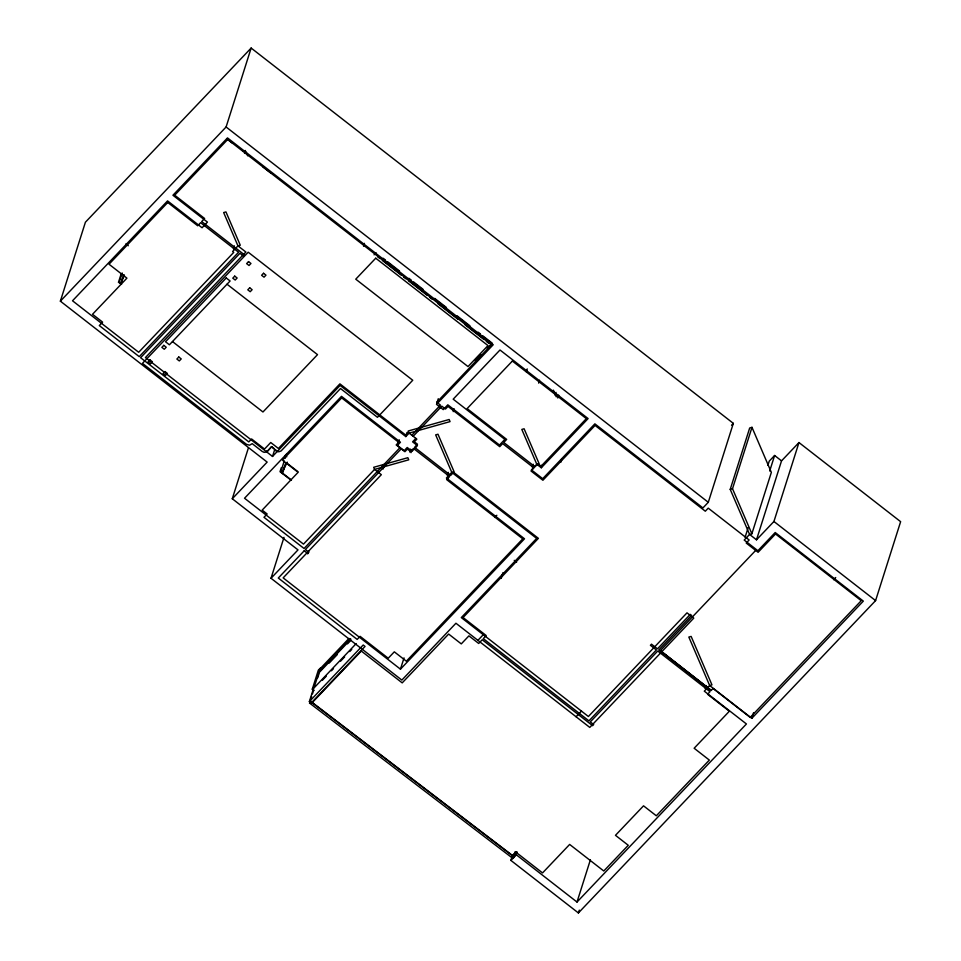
<?xml version="1.0" encoding="UTF-8"?>
<svg xmlns="http://www.w3.org/2000/svg" width="961" height="961" viewBox="0 0 961 961"><rect width="100%" height="100%" fill="white"/><g stroke="black" fill="none" stroke-linecap="round" stroke-linejoin="round"><path stroke-width="1.44" d="M415.885 438.372L412.581 441.844L417.434 445.628L412.065 451.274L407.212 447.49L404.197 450.661L397.422 445.399L400.449 442.228L341.491 396.34L244.538 498.242L303.496 544.118L374.574 469.412L408.761 459.814L407.848 457.7L373.673 467.298L374.574 469.412L381.337 474.686L283.159 577.873L400.449 669.168L524.514 538.797L446.409 478.001L451.778 472.356L454.085 471.707L437.976 434.228L435.669 434.877L451.778 472.356L536.646 538.412L461.304 617.599L588.384 716.498L687.007 612.842L693.77 618.115L589.778 727.417L455.934 623.245L401.854 680.088L271.014 578.258L298.006 549.896L232.286 498.747L267.146 462.097L60.375 301.165L85.409 222.219L251.145 48.05L733.339 423.357L708.293 502.291L702.923 507.937L594.871 423.849L542.701 478.686L531.409 469.893L536.779 464.247L539.085 463.598L524.105 428.774L521.811 429.423L536.779 464.247L541.307 467.767L588.108 418.576L499.984 349.996L453.184 399.175L504.861 439.405L499.492 445.051L447.814 404.821L443.249 409.614L436.486 404.353L493.221 344.723L227.493 137.903L172.932 195.251L207.444 222.111L202.074 227.757L167.562 200.897L72.519 300.781L138.684 352.279L233.727 252.395L232.598 251.518L237.968 245.872L240.274 245.223L225.955 211.913L223.649 212.561L237.968 245.872L245.86 252.01L145.447 357.552L272.516 456.451L340.098 385.433L405.818 436.582L409.122 433.111L450.06 421.615L449.147 419.501L408.209 430.996L409.122 433.111M118.479 282.306L121.05 274.209M122.203 272.996L119.2 282.438L121.566 284.288M120.906 284.18L123.897 274.738M60.375 301.165L226.099 126.984L251.145 48.05M244.526 153.376L245.427 150.517L243.133 151.165M233.487 248.695L234.388 245.884M232.286 498.747L248.382 447.994M271.531 446.613L276.72 451.298L278.834 451.79L281.08 450.961L340.506 388.532L377.481 417.314L412.737 380.256L248.214 252.214L142.456 363.366L246.484 444.342L249.572 445.207L252.202 443.658L262.209 451.454C266.197 454.565 269.092 448.787 271.531 446.613L274.39 448.835M266.641 451.91L267.11 451.129M266.93 451.718L267.386 450.937M267.206 451.526L267.626 450.709M272.516 456.451L274.762 449.412M276.107 450.901L276.3 450.325L277.044 451.454M281.309 467.659L280.023 471.707L290.702 479.875M284.228 460.98L280.804 471.779L291.447 480.068M285.081 458.289L286.366 454.241M282.438 473.581L285.873 462.794M363.546 246.172L364.447 243.361M271.014 578.258L283.988 537.379M307.736 553.812L308.625 551.037M312.289 689.217L318.319 670.213L320.241 668.195L314.211 687.199L312.289 689.217L313.899 690.466M309.37 701.59L363.198 645.011L365.048 646.441L311.208 703.02L309.37 701.59L313.538 688.424L356.195 643.594M383.127 469.04L384.028 466.229M516.033 851.638L514.363 856.9L512.922 858.449L309.562 703.08L311.652 696.497M312.481 693.866L313.742 689.926M317.695 677.817L319.016 673.649M397.422 445.399L399.211 439.766M405.818 436.582L407.164 432.354M409.662 451.994L410.563 449.135M411.02 452.679L411.921 449.82M436.931 402.935L438.276 398.707M453.22 411.62L454.133 408.761M447.297 475.178L448.198 472.368M400.449 669.168L404.028 657.889M526.328 371.751L527.229 368.928M538.604 383.091L539.505 380.232M532.298 467.082L533.199 464.259M555.11 395.187L555.999 392.364M557.8 397.998L558.689 395.175M501.174 578.318L502.963 572.672M541.307 467.767L542.196 464.956M560.792 462.289L561.692 459.478M517.15 851.927L516.249 854.749L577.008 902.043L746.433 723.969L704.293 691.163L709.662 685.517L711.957 684.869L691.139 636.422L688.833 637.059L709.662 685.517L751.814 718.323L863.326 601.118L775.203 532.526L757.893 550.725L744.198 540.07L749.58 534.424L751.874 533.775L771.347 472.38L751.982 427.333L749.688 427.981L730.216 489.377L749.58 534.424L756.499 539.818L781.533 460.872L798.975 442.553L900.625 521.679L875.591 600.613L578.402 912.95L510.88 860.395L512.225 856.167M513.751 855.819L515 851.866M577.008 902.043L590.414 859.747M578.402 912.95L579.291 910.127M751.874 533.775L732.51 488.729L751.982 427.333M745.099 537.247L748.223 527.385M767.899 465.364L769.244 461.136L774.614 455.49L781.533 460.872M769.701 470.998L774.614 455.49M705.182 688.352L706.083 685.529M756.499 539.818L773.929 521.487L798.975 442.553M751.814 718.323L753.592 712.69M121.723 279.903L123.645 275.975M120.654 283.051L124.437 275.314M283.267 469.304L286.462 462.758L297.886 471.647M282.198 472.452L287.231 462.133M309.562 703.08L311.016 701.53L514.363 856.9M374.081 254.833L376.063 252.743M267.434 451.298L271.338 447.189M475.287 360.916L481.257 354.645M487.227 348.362L492.2 343.137L482.818 335.833M411.813 435.237L440.462 405.122L436.787 402.251L491.467 344.783L227.697 139.477L174.686 195.191L204.609 218.483L201.69 221.559L244.394 254.797L243.313 255.926L239.938 253.296L140.594 357.708L248.791 441.916L251.602 438.973L264.527 449.039L270.738 442.504L278.414 448.475L339.906 383.859L405.614 435.009L408.125 432.366L416.846 439.153L414.335 441.796L417.494 444.246L414.575 447.321L450.661 475.419L453.592 472.344L538.4 538.352L463.058 617.539L486.218 635.557L483.299 638.633L588.937 720.858L656.399 649.96L650.417 645.299L651.486 644.17L657.48 648.831L690.25 614.391L691.608 615.436L658.826 649.888L711.092 690.563L660.339 650.621L755.67 550.425M413.158 436.294L441.82 406.167L445.508 409.038L448.006 406.407L499.744 446.673L502.663 443.598L533.944 467.935L531.025 471.01L542.905 480.26L595.075 425.423L705.314 511.216L708.233 508.141L749.136 539.986L746.216 543.061L758.097 552.299L775.527 533.98L861.248 600.697L750.205 717.399L713.062 688.484L711.32 690.31L660.339 650.621M319.52 669.397L348.975 638.428M319.797 670.658L350.272 638.633M319.46 672.256L350.945 639.161M329.179 663.102L337.299 654.561M347.462 643.882L350.513 640.687M322.295 680.376L326.356 676.112M331.437 670.778L333.467 668.64M340.578 661.168L344.639 656.892M349.72 651.558L351.75 649.42M494.759 517.438L496.825 515.264M477.917 640.338L483.287 634.692M731.537 425.242L733.339 423.357M576.083 716.75L581.465 711.104M510.88 860.395L516.249 854.749M833.643 579.699L835.71 577.525M730.216 489.377L732.51 488.729M773.929 521.487L875.591 600.613M226.099 126.984L708.293 502.291M383.103 258.221L385.457 260.047M387.8 261.873L399.524 271.002M408.918 278.306L411.26 280.131M413.602 281.957L422.996 289.261M434.72 298.39L446.457 307.52M457.016 315.737L469.917 325.791M478.134 332.182L480.476 334.008M226.736 138.696L232.478 143.177M263.014 166.938L270.906 173.076M377.649 256.767L380.015 258.605M382.37 260.455L401.278 275.17M403.644 277.008L406.01 278.846M408.377 280.684L427.285 295.399M429.639 297.237L432.006 299.087M437.916 303.676L458.001 319.316M465.1 324.842L484.008 339.557M486.362 341.395L488.729 343.233M227.024 284.216L317.514 354.645L262.966 411.981L172.475 341.551M125.915 243.914L128.269 245.752M514.243 560.359L516.61 562.209M118.515 282.186L120.882 284.036M285.165 455.514L286.774 456.763M553.38 390.154L556.251 396.845M246.004 151.85L247.722 155.85M167.755 202.471L109.013 264.215L126.912 278.137L92.52 314.283L102.599 322.127L99.307 325.575L139.237 356.651L238.58 252.238L200.609 222.688L197.69 225.763L167.755 202.471M226.231 277.969L165.532 341.768L169.4 344.783L230.099 280.984L226.231 277.969M149.964 359.882L148.042 361.901L150.469 363.787L152.391 361.756L149.964 359.882M163.79 345.347L161.868 347.365L164.295 349.251L166.217 347.233L163.79 345.347M234.712 276.131L232.79 278.161L235.205 280.035L237.127 278.005L234.712 276.131M248.539 261.596L246.617 263.626L249.031 265.5L250.953 263.482L248.539 261.596M164.968 371.559L163.046 373.577L165.472 375.463L167.394 373.445L164.968 371.559M178.806 357.024L176.872 359.042L179.299 360.928L181.221 358.909L178.806 357.024M249.716 287.807L247.794 289.826L250.208 291.712L252.13 289.693L249.716 287.807M263.542 273.272L261.62 275.29L264.035 277.176L265.957 275.158L263.542 273.272M375.727 258.197L355.75 279.183L468.007 366.561L487.984 345.576L375.727 258.197M341.696 397.914L282.474 460.163L298.114 472.331L262.173 510.111L267.134 513.967L263.975 517.294L304.048 548.491L399.872 447.778L396.184 444.919L398.695 442.276L341.696 397.914M304.205 550.797L278.294 578.029L357.168 639.413L360.099 636.338L388.22 658.225L394.31 651.834L406.347 661.192L522.76 538.845L446.661 479.623L449.592 476.548L413.494 448.451L410.575 451.526L407.416 449.063L404.905 451.706L401.217 448.835L305.406 549.536L308.865 552.227L307.664 553.488L304.205 550.797M512.369 361.048L467.118 408.605L506.663 439.393L503.744 442.468L535.025 466.806L537.944 463.731L541.103 466.193L586.354 418.636L512.369 361.048M361.3 651.041L312.121 702.731L512.333 855.698L515.781 852.083L542.545 872.924L569.645 844.431L603.784 871.002L628.266 845.284L615.472 835.325L643.534 805.835L656.327 815.793L709.338 760.079L694.142 748.247L729.363 711.236L707.56 694.262L710.011 691.692L657.756 651.017L590.294 721.915L593.682 724.546L592.601 725.675L482.218 639.762L478.698 643.462L468.92 635.858L461.28 643.894L448.655 634.056L402.203 682.875L361.3 651.041"/></g></svg>
